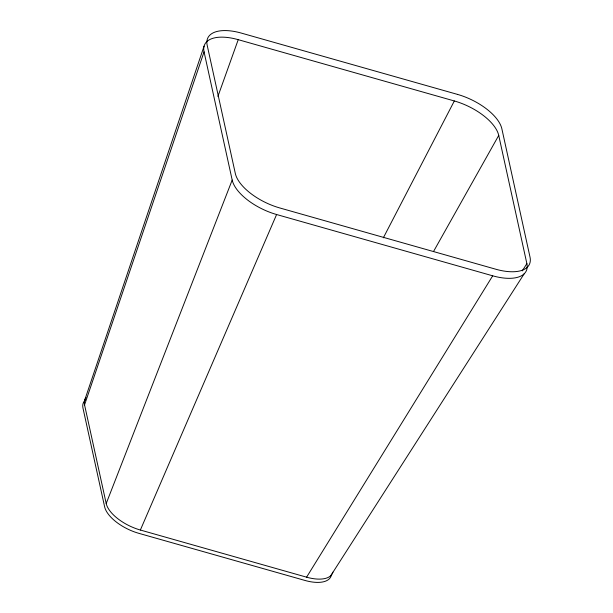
<?xml version="1.0" encoding="UTF-8"?>
<svg xmlns="http://www.w3.org/2000/svg" width="613" height="613" viewBox="0 0 613 613"><rect width="100%" height="100%" fill="white"/><g stroke="black" fill="none" stroke-linecap="round" stroke-linejoin="round"><path stroke-width="0.92" d="M84.571 400.55L204.068 46.19M332.874 572.167A32.956 15.425 25.5 0 1 306.592 577.178L140.362 530.03A32.956 15.425 25.5 0 1 106.202 503.526L84.556 404.894L204.052 51.837A42.849 20.045 25.5 0 1 206.137 42.328M217.914 96.433L238.227 39.669L454.333 100.961A42.849 20.045 25.5 0 1 498.737 135.419L526.874 263.636L522.245 270.9M106.202 503.526L232.189 180.061L204.052 51.837M140.362 530.03L276.601 214.519A42.849 20.045 25.5 0 1 232.189 180.061M383.34 237.821L454.333 100.961M433.583 251.407L498.737 135.419M306.592 577.178L492.699 275.812A42.849 20.045 25.5 0 0 526.874 263.636M330.798 575.638L524.169 273.804M276.601 214.519L492.699 275.812M206.757 41.676A42.849 20.045 25.5 0 1 238.227 39.669M84.556 404.894A32.956 15.425 25.5 0 1 86.073 397.684M331.304 575.454A32.956 15.425 25.5 0 1 305.029 580.465L138.791 533.318A32.956 15.425 25.5 0 1 104.631 506.813L82.993 408.181A32.956 15.425 25.5 0 1 85.077 400.366M457.467 94.387L241.361 33.102A42.849 20.045 25.5 0 0 207.186 45.27L235.323 173.487A42.849 20.045 25.5 0 0 279.735 207.945L495.833 269.237A42.849 20.045 25.5 0 0 530.007 257.069L501.871 128.845A42.849 20.045 25.5 0 0 457.467 94.387"/></g></svg>
